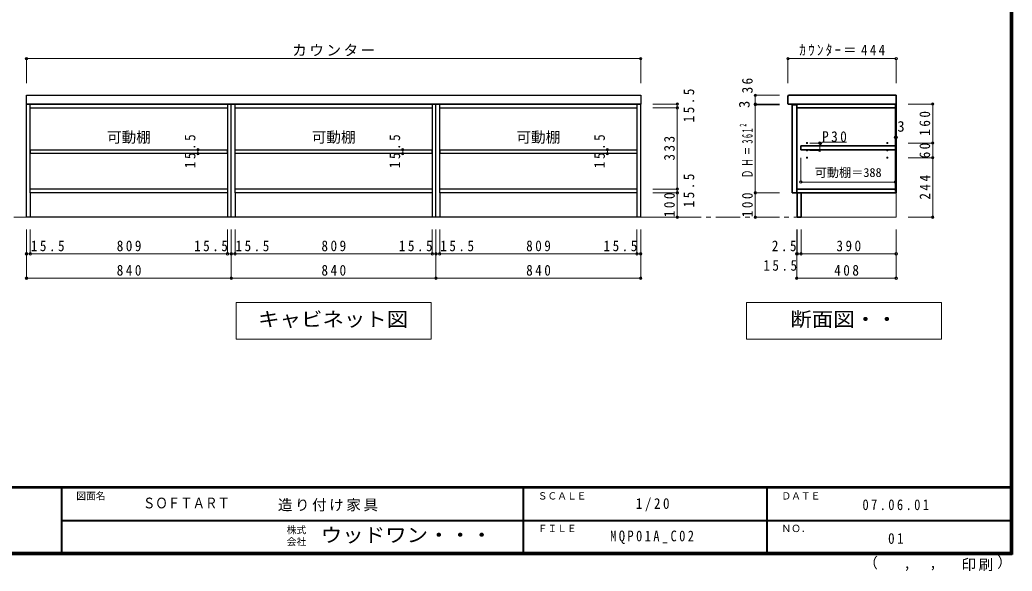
# Model space of a CAD drawing. Units: millimetres at full size, sheet at 1:20; some dimension numbers follow another scale. Extents: x -4000 to 3800, y -2865 to 2783.
# Drawn here: x -272 to 3800, y -2865 to -605 of the extents above; entities that cross this region are included whole.
import ezdxf
from ezdxf.enums import TextEntityAlignment as Align

# ---------------------------------------------------------------- set-up
doc = ezdxf.new("R2010")
doc.units = ezdxf.units.MM
doc.header["$LTSCALE"] = 20
doc.header["$PDMODE"] = 32
doc.header["$PDSIZE"] = 10
doc.linetypes.add('CHAIN1', pattern=[8, 5, -1, 1, -1])
for name, color, linetype, lineweight in [('0-1_本体', 3, 'Continuous', 25), ('0-4_棚', 3, 'Continuous', 25), ('0-5_ダボ', 7, 'Continuous', 18), ('0-6_桟木', 3, 'Continuous', 25), ('0-A_文字', 7, 'Continuous', 18), ('0-B_寸法', 7, 'Continuous', 9), ('1-2_扉', 2, 'Continuous', 35), ('F-1_枠', 6, 'Continuous', 40)]:
    doc.layers.add(name, color=color, linetype=linetype, lineweight=lineweight)
doc.layers.add('F-A_文字', color=7, linetype='Continuous')
doc.styles.add('HG明朝B', font='')
doc.styles.add('ＭＳ ゴシック', font='')
doc.styles.get('HG明朝B').set_extended_font_data('HG明朝B')
doc.styles.get('ＭＳ ゴシック').set_extended_font_data('MS Gothic')

msp = doc.modelspace()

# ---------------------------------------------------------------- linework, layer by layer
at = {"layer": '0-1_本体'}
for p, q in [((-244, -1413.76), (-244, -949.76)), ((-244, -949.76), (596, -949.76)), ((-228.5, -1313.76), (-228.5, -949.76)), ((-228.5, -965.26), (580.5, -965.26)), ((596, -1413.76), (596, -949.76)), ((596, -949.76), (1436, -949.76)), ((611.5, -1313.76), (611.5, -949.76)), ((611.5, -965.26), (1420.5, -965.26)), ((1436, -1413.76), (1436, -949.76)), ((1436, -949.76), (2276, -949.76)), ((1451.5, -1313.76), (1451.5, -949.76)), ((1451.5, -965.26), (2260.5, -965.26)), ((2276, -1413.76), (2276, -949.76)), ((580.5, -1298.26), (-228.5, -1298.26)), ((1420.5, -1298.26), (611.5, -1298.26)), ((2260.5, -1298.26), (1451.5, -1298.26)), ((-228.5, -1313.76), (-228.5, -1413.76)), ((580.5, -1313.76), (-228.5, -1313.76)), ((611.5, -1313.76), (611.5, -1413.76)), ((1420.5, -1313.76), (611.5, -1313.76)), ((1451.5, -1313.76), (1451.5, -1413.76)), ((2260.5, -1313.76), (1451.5, -1313.76)), ((596, -1413.76), (-244, -1413.76)), ((1436, -1413.76), (596, -1413.76)), ((2276, -1413.76), (1436, -1413.76))]:
    msp.add_line(p, q, dxfattribs=at)
at = {"layer": '0-1_本体', "color": 2, "lineweight": 35}
for p, q in [((2916, -949.76), (3324, -949.76)), ((2916, -965.26), (2916, -949.76)), ((2916, -965.26), (3321, -965.26)), ((3321, -954.76), (3321, -1308.76)), ((3321, -954.76), (3324, -954.76)), ((3321, -955.26), (3324, -955.26)), ((3324, -949.76), (3324, -954.76)), ((2916, -1313.76), (2916, -1298.26)), ((3321, -1298.26), (2916, -1298.26)), ((3324, -1313.76), (2916, -1313.76)), ((2918.5, -1413.76), (2918.5, -1313.76)), ((2934, -1413.76), (2934, -1313.76)), ((3324, -1308.76), (3321, -1308.76)), ((3324, -1308.76), (3324, -1313.76)), ((2934, -1413.76), (2918.5, -1413.76))]:
    msp.add_line(p, q, dxfattribs=at)
at = {"layer": '0-1_本体', "color": 7, "lineweight": 18}
for p, q in [((2916, -1313.76), (2916, -1413.76)), ((3324, -1313.76), (3324, -1413.76)), ((2918.5, -1413.76), (2916, -1413.76)), ((2934, -1413.76), (3324, -1413.76))]:
    msp.add_line(p, q, dxfattribs=at)
at = {"layer": '0-1_本体'}
for points in [[(580.5, -949.76), (580.5, -1313.76), (580.5, -1413.76)], [(1420.5, -949.76), (1420.5, -1313.76), (1420.5, -1413.76)], [(2260.5, -949.76), (2260.5, -1313.76), (2260.5, -1413.76)]]:
    msp.add_lwpolyline(points, dxfattribs=at)
at = {"layer": '0-1_本体', "color": 2, "lineweight": 35}
msp.add_lwpolyline([(3324, -955.26), (3324, -1308.26), (3321, -1308.26)], dxfattribs=at)
at = {"layer": '0-4_棚', "color": 2, "lineweight": 35}
for p, q in [((2933, -1121.81), (3321, -1121.81)), ((2933, -1137.31), (2933, -1121.81)), ((3321, -1137.31), (2933, -1137.31)), ((3321, -1121.81), (3321, -1137.31))]:
    msp.add_line(p, q, dxfattribs=at)
at = {"layer": '0-4_棚'}
for points in [[(-227.5, -1137.31), (579.5, -1137.31), (579.5, -1152.81), (-227.5, -1152.81)], [(612.5, -1137.31), (1419.5, -1137.31), (1419.5, -1152.81), (612.5, -1152.81)], [(1452.5, -1137.31), (2259.5, -1137.31), (2259.5, -1152.81), (1452.5, -1152.81)]]:
    msp.add_lwpolyline(points, close=True, dxfattribs=at)
at = {"layer": '0-5_ダボ'}
for centre in [(2958, -1109.76), (2958, -1139.76), (3288, -1109.76), (3288, -1139.76), (2958, -1169.76), (3288, -1169.76)]:
    msp.add_circle(centre, 2.45, dxfattribs=at)
at = {"layer": '0-6_桟木'}
for p, q in [((-244, -949.76), (-244, -913.76)), ((-244, -913.76), (2276, -913.76)), ((2276, -913.76), (2276, -949.76)), ((2276, -949.76), (-244, -949.76))]:
    msp.add_line(p, q, dxfattribs=at)
at = {"layer": '0-6_桟木', "color": 2, "lineweight": 35}
for p, q in [((2880, -948.76), (2880, -918.76)), ((2885, -913.76), (3324, -913.76)), ((3324, -913.76), (3324, -949.76)), ((2880, -948.76), (2881, -949.76)), ((2881, -949.76), (3324, -949.76))]:
    msp.add_line(p, q, dxfattribs=at)
msp.add_arc((2885, -918.76), 5, 90, 180, dxfattribs=at)
at = {"layer": '0-A_文字', "linetype": 'CHAIN1'}
msp.add_line((3324, -1413.76), (-3404, -1413.76), dxfattribs=at)
at = {"layer": '0-A_文字'}
for p, q in [((616, -1763.76), (616, -1913.76)), ((1416, -1763.76), (616, -1763.76)), ((1416, -1913.76), (1416, -1763.76)), ((2710, -1763.76), (2710, -1913.76)), ((3510, -1763.76), (2710, -1763.76)), ((3510, -1913.76), (3510, -1763.76)), ((616, -1913.76), (1416, -1913.76)), ((2710, -1913.76), (3510, -1913.76))]:
    msp.add_line(p, q, dxfattribs=at)
at = {"layer": '0-B_寸法', "color": 4}
for p, q in [((-244, -763.76), (-244, -863.76)), ((-244, -763.76), (2276, -763.76)), ((2276, -763.76), (2276, -863.76)), ((3324, -763.76), (2880, -763.76)), ((2880, -763.76), (2880, -863.76)), ((3324, -763.76), (3324, -863.76)), ((2746, -949.76), (2746, -913.76)), ((2746, -913.76), (2846, -913.76)), ((2426, -949.76), (2326, -949.76)), ((2426, -965.26), (2326, -965.26)), ((2426, -949.76), (2426, -965.26)), ((2426, -965.26), (2426, -1298.26)), ((2746, -949.76), (2846, -949.76)), ((2746, -949.76), (2746, -952.76)), ((2746, -952.76), (2746, -1313.76)), ((2746, -952.76), (2846, -952.76)), ((3474, -949.76), (3374, -949.76)), ((3474, -949.76), (3474, -1109.76)), ((3321, -1086.41), (3321, -986.41)), ((3324, -1086.41), (3324, -986.41)), ((3321, -1086.41), (3324, -1086.41)), ((459.41, -1137.31), (359.41, -1137.31)), ((459.41, -1152.81), (459.41, -1137.31)), ((1299.41, -1137.31), (1199.41, -1137.31)), ((1299.41, -1152.81), (1299.41, -1137.31)), ((2139.41, -1137.31), (2039.41, -1137.31)), ((2139.41, -1152.81), (2139.41, -1137.31)), ((3010.5, -1109.76), (2970.5, -1109.76)), ((3010.5, -1139.76), (2970.5, -1139.76)), ((3020.23, -1105.86), (3010.5, -1122.71)), ((3010.5, -1109.76), (3010.5, -1139.76)), ((3020.23, -1105.86), (3120.23, -1105.86)), ((3474, -1109.76), (3374, -1109.76)), ((3474, -1109.76), (3474, -1169.76)), ((459.41, -1152.81), (359.41, -1152.81)), ((1299.41, -1152.81), (1199.41, -1152.81)), ((2139.41, -1152.81), (2039.41, -1152.81)), ((2933, -1269.76), (2933, -1169.76)), ((3321, -1269.76), (3321, -1169.76)), ((3474, -1169.76), (3374, -1169.76)), ((3474, -1169.76), (3474, -1413.76)), ((2426, -1298.26), (2326, -1298.26)), ((2426, -1298.26), (2426, -1313.76)), ((2933, -1269.76), (3321, -1269.76)), ((2426, -1313.76), (2326, -1313.76)), ((2426, -1313.76), (2426, -1413.76)), ((2746, -1313.76), (2746, -1413.76)), ((2746, -1313.76), (2846, -1313.76)), ((2426, -1413.76), (2326, -1413.76)), ((2746, -1413.76), (2846, -1413.76)), ((3474, -1413.76), (3374, -1413.76)), ((-244, -1563.76), (-244, -1463.76)), ((-228.5, -1563.76), (-228.5, -1463.76)), ((580.5, -1563.76), (580.5, -1463.76)), ((596, -1563.76), (596, -1463.76)), ((611.5, -1563.76), (611.5, -1463.76)), ((1420.5, -1563.76), (1420.5, -1463.76)), ((1436, -1563.76), (1436, -1463.76)), ((1451.5, -1563.76), (1451.5, -1463.76)), ((2260.5, -1563.76), (2260.5, -1463.76)), ((2276, -1563.76), (2276, -1463.76)), ((2916, -1663.76), (2916, -1463.76)), ((2918.5, -1563.76), (2918.5, -1463.76)), ((2934, -1563.76), (2934, -1463.76)), ((3324, -1663.76), (3324, -1463.76)), ((-244, -1663.76), (-244, -1563.76)), ((-244, -1563.76), (-228.5, -1563.76)), ((-228.5, -1563.76), (580.5, -1563.76)), ((580.5, -1563.76), (596, -1563.76)), ((596, -1663.76), (596, -1563.76)), ((596, -1563.76), (611.5, -1563.76)), ((611.5, -1563.76), (1420.5, -1563.76)), ((1420.5, -1563.76), (1436, -1563.76)), ((1436, -1663.76), (1436, -1563.76)), ((1436, -1563.76), (1451.5, -1563.76)), ((1451.5, -1563.76), (2260.5, -1563.76)), ((2260.5, -1563.76), (2276, -1563.76)), ((2276, -1663.76), (2276, -1563.76)), ((2918.5, -1563.76), (2916, -1563.76)), ((2934, -1563.76), (2918.5, -1563.76)), ((3324, -1563.76), (2934, -1563.76)), ((-244, -1663.76), (596, -1663.76)), ((596, -1663.76), (1436, -1663.76)), ((1436, -1663.76), (2276, -1663.76)), ((2916, -1663.76), (3324, -1663.76))]:
    msp.add_line(p, q, dxfattribs=at)
at = {"layer": '0-B_寸法'}
for p in [(-244, -763.76), (2276, -763.76), (2880, -763.76), (3324, -763.76), (2746, -913.76), (2426, -949.76), (2426, -965.26), (2746, -949.76), (2746, -952.76), (3474, -949.76), (3321, -1086.41), (3324, -1086.41), (459.41, -1137.31), (1299.41, -1137.31), (2139.41, -1137.31), (3010.5, -1109.76), (3010.5, -1139.76), (3474, -1109.76), (459.41, -1152.81), (1299.41, -1152.81), (2139.41, -1152.81), (3474, -1169.76), (2426, -1298.26), (2933, -1269.76), (3321, -1269.76), (2426, -1313.76), (2746, -1313.76), (2426, -1413.76), (2746, -1413.76), (3474, -1413.76), (-244, -1563.76), (-228.5, -1563.76), (580.5, -1563.76), (596, -1563.76), (611.5, -1563.76), (1420.5, -1563.76), (1436, -1563.76), (1451.5, -1563.76), (2260.5, -1563.76), (2276, -1563.76), (2916, -1563.76), (2918.5, -1563.76), (2934, -1563.76), (3324, -1563.76), (-244, -1663.76), (596, -1663.76), (1436, -1663.76), (2276, -1663.76), (2916, -1663.76), (3324, -1663.76)]:
    msp.add_point(p, dxfattribs=at)
at = {"layer": '1-2_扉'}
for p, q in [((2898, -952.76), (2916, -952.76)), ((2898, -1313.76), (2898, -952.76)), ((2916, -1313.76), (2916, -952.76)), ((2898, -1313.76), (2916, -1313.76))]:
    msp.add_line(p, q, dxfattribs=at)
at = {"layer": 'F-1_枠'}
for p, q in [((3793.33, 2783.33), (3793.33, -2796.67)), ((3796.67, 2783.33), (3796.67, -2796.67)), ((3800, 2783.33), (3800, -2796.67)), ((3800, -2520), (-4000, -2520)), ((3800, -2523.33), (-4000, -2523.33)), ((-100, -2523.33), (-100, -2790)), ((1793.33, -2523.33), (1793.33, -2790)), ((2793.33, -2523.33), (2793.33, -2790)), ((-100, -2656.67), (3793.33, -2656.67)), ((3800, -2790), (-4000, -2790)), ((3800, -2793.33), (-4000, -2793.33)), ((3800, -2796.67), (-4000, -2796.67))]:
    msp.add_line(p, q, dxfattribs=at)

# ---------------------------------------------------------------- texts
at = {"layer": '0-A_文字', "style": 'ＭＳ ゴシック'}
for p in [(86, -1120.91), (926, -1120.91), (1766, -1120.91)]:
    msp.add_text('可動棚', height=43.99, dxfattribs=at).set_placement(p, align=Align.BOTTOM_LEFT)
at = {"layer": '0-A_文字', "style": 'ＭＳ ゴシック', "width": 1.1}
for s, p in [('キャビネット図', (706, -1878.76)), ('断面図・・', (2890, -1878.76))]:
    msp.add_text(s, height=58.65, dxfattribs=at).set_placement(p, align=Align.BOTTOM_LEFT)
at = {"layer": '0-B_寸法', "style": 'ＭＳ ゴシック'}
msp.add_text('3', height=43.99, rotation=90, dxfattribs=at).set_placement((2736, -966.26), align=Align.BOTTOM_LEFT)
for s, height, p in [('3', 43.99, (3328.89, -1076.41)), ('可動棚＝388', 36.66, (2989.5, -1259.76))]:
    msp.add_text(s, height=height, dxfattribs=at).set_placement(p, align=Align.BOTTOM_LEFT)
at = {"layer": '0-B_寸法', "char_height": 43.99, "attachment_point": 7, "style": 'ＭＳ ゴシック'}
for s, insert in [('\\T1.17;カウンター', (846, -753.76)), ('\\T1.34;\\W0.9;ｶｳﾝﾀｰ＝444', (2926.5, -753.76)), ('\\T1.38;\\W0.9;P30', (3020.23, -1105.86)), ('\\T1.38;\\W0.9;15.5', (-226.5, -1553.76)), ('\\T1.38;\\W0.9;809', (126, -1553.76)), ('\\T1.38;\\W0.9;15.5', (443.5, -1553.76)), ('\\T1.38;\\W0.9;15.5', (613.5, -1553.76)), ('\\T1.38;\\W0.9;809', (966, -1553.76)), ('\\T1.38;\\W0.9;15.5', (1283.5, -1553.76)), ('\\T1.38;\\W0.9;15.5', (1453.5, -1553.76)), ('\\T1.38;\\W0.9;809', (1806, -1553.76)), ('\\T1.38;\\W0.9;15.5', (2123.5, -1553.76)), ('\\T1.38;\\W0.9;2.5', (2814, -1553.76)), ('\\T1.38;\\W0.9;390', (3079, -1553.76)), ('\\T1.38;\\W0.9;840', (126, -1653.76)), ('\\T1.38;\\W0.9;840', (966, -1653.76)), ('\\T1.38;\\W0.9;840', (1806, -1653.76)), ('\\T1.38;\\W0.9;15.5', (2779, -1633.76)), ('\\T1.38;\\W0.9;408', (3070, -1653.76))]:
    msp.add_mtext(s, dxfattribs=dict(at, insert=insert))
at = {"layer": '0-B_寸法', "char_height": 43.99, "attachment_point": 7, "rotation": 90, "style": 'ＭＳ ゴシック'}
for s, insert in [('\\T1.36;\\W0.9;36', (2736, -906.07)), ('\\T1.38;\\W0.9;15.5', (2496, -1025.01)), ('\\T1.38;\\W0.9;160', (3464, -1079.76)), ('\\T1.39;\\W0.55;ＤＨ＝361²', (2736, -1253.26)), ('\\T1.38;\\W0.9;15.5', (449.41, -1212.56)), ('\\T1.38;\\W0.9;15.5', (1289.41, -1212.56)), ('\\T1.38;\\W0.9;15.5', (2129.41, -1212.56)), ('\\T1.38;\\W0.9;333', (2416, -1181.76)), ('\\T1.36;\\W0.9;60', (3464, -1172.26)), ('\\T1.38;\\W0.9;15.5', (2496, -1373.51)), ('\\T1.38;\\W0.9;244', (3464, -1341.76)), ('\\T1.38;\\W0.9;100', (2416, -1413.76)), ('\\T1.38;\\W0.9;100', (2736, -1413.76))]:
    msp.add_mtext(s, dxfattribs=dict(at, insert=insert))
at = {"layer": 'F-A_文字', "style": 'ＭＳ ゴシック'}
for s, height, p in [('図面名', 29.33, (-40, -2580)), ('ＳＣＡＬＥ', 29.33, (1853.33, -2580)), ('ＤＡＴＥ', 29.33, (2853.33, -2580)), ('株式', 29.33, (823.33, -2719.33)), ('ＦＩＬＥ', 29.33, (1853.33, -2713.34)), ('ＮＯ．', 29.33, (2853.33, -2713.34)), ('会社', 29.33, (823.33, -2767.33)), ('（', 43.99, (3189.36, -2865.54)), ('）', 43.99, (3738.94, -2862.75)), (',', 43.99, (3354.18, -2865.54)), (',', 43.99, (3460.13, -2863.68))]:
    msp.add_text(s, height=height, dxfattribs=at).set_placement(p, align=Align.BOTTOM_LEFT)
at = {"layer": 'F-A_文字'}
for s, height, style, width, p in [('ＳＯＦＴＡＲＴ', 43.99, 'HG明朝B', 0.85, (233.33, -2620.52)), ('ウッドワン・・・', 58.65, 'ＭＳ ゴシック', 1.1, (963.33, -2763.33))]:
    msp.add_text(s, height=height, dxfattribs=dict(at, style=style, width=width)).set_placement(p, align=Align.BOTTOM_LEFT)
at = {"layer": 'F-A_文字', "char_height": 43.99, "attachment_point": 7, "style": 'ＭＳ ゴシック'}
for s, insert in [('\\T1.17;造り付け家具', (786.95, -2620)), ('\\T1.38;\\W0.9;1/20', (2255.83, -2620)), ('\\T1.39;\\W0.85;07.06.01', (3185.83, -2615)), ('\\T1.39;\\W0.85;MQP01A_C02', (2150.83, -2753.34)), ('\\T1.36;\\W0.9;01', (3290.83, -2753.34)), ('\\T1.17;印刷', (3592.1, -2864.61))]:
    msp.add_mtext(s, dxfattribs=dict(at, insert=insert))

doc.saveas('drawing.dxf')
